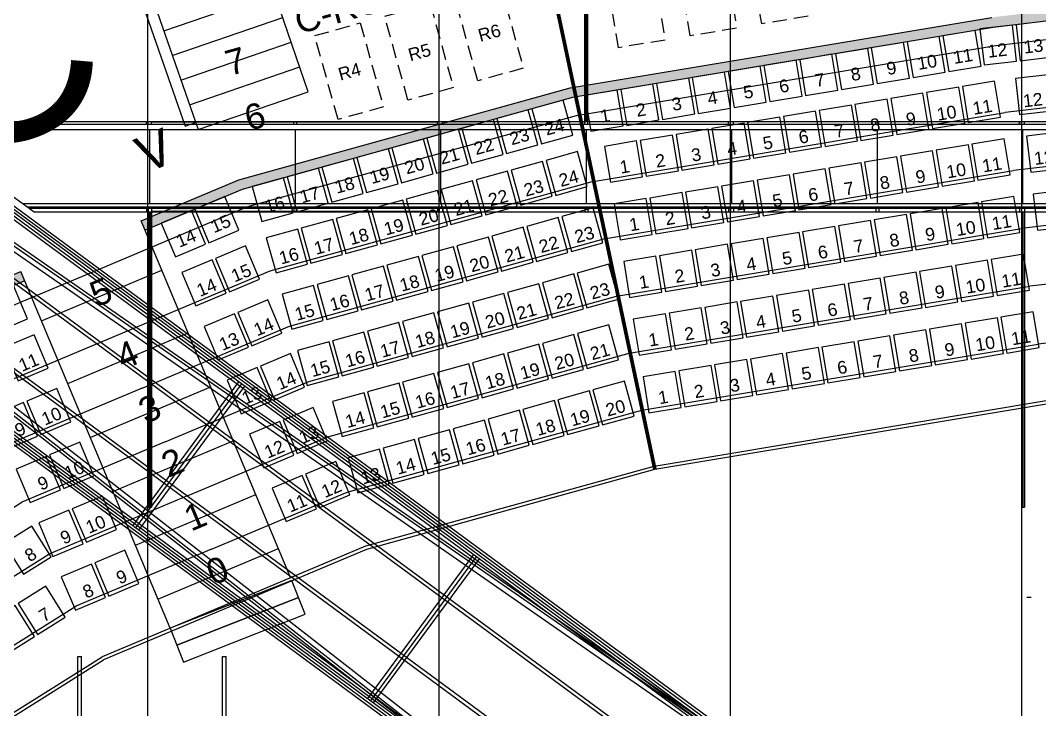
# Model space of a CAD drawing. Header units: millimetres. Extents: x -76108 to 202332, y 27411 to 140378.
# Drawn here: x 90904 to 104948, y 99361 to 108854 of the extents above; entities that cross this region are included whole.
import ezdxf
from ezdxf.enums import TextEntityAlignment as Align

# ---------------------------------------------------------------- set-up
doc = ezdxf.new("R2010")
doc.units = ezdxf.units.MM
doc.header["$LTSCALE"] = 100
doc.linetypes.add('DASHED_2', pattern=[3, 2, -1])
for name, color, linetype in [('A-3311-EA-', 3, 'CONTINUOUS'), ('A-3311-FYLL', 1, 'CONTINUOUS'), ('B-RADER_TELE', 252, 'CONTINUOUS'), ('B-STOLAR_TELE', 3, 'CONTINUOUS'), ('B-STOLNUMMER_TELE', 7, 'CONTINUOUS'), ('BELYS_BRYGGA', 7, 'CONTINUOUS'), ('C-RADER_TELE', 252, 'CONTINUOUS'), ('C-RADNUMMER', 4, 'CONTINUOUS'), ('C-RADNUMMER_TELE', 4, 'CONTINUOUS'), ('C-RULLSTOLSPLATS', 1, 'DASHED_2'), ('C-STOLAR_TELE', 3, 'CONTINUOUS'), ('C-STOLNR RULLSTOLSPLATS', 7, 'CONTINUOUS'), ('C-STOLNUMMER_TELE', 7, 'CONTINUOUS'), ('C-TRAPPA', 254, 'CONTINUOUS'), ('C-TRAPPA_TELE', 254, 'CONTINUOUS'), ('D-RULLSTOLSPLATS', 1, 'DASHED_2'), ('LINFACKVERK', 84, 'CONTINUOUS'), ('LINOR_HÄNG', 40, 'CONTINUOUS'), ('RINK', 5, 'CONTINUOUS'), ('SEKTIONS_NR', 4, 'CONTINUOUS'), ('TRAPPSTEG', 3, 'CONTINUOUS'), ('U-RADER', 252, 'CONTINUOUS')]:
    doc.layers.add(name, color=color, linetype=linetype)
doc.layers.add('SEKTIONER', color=4, linetype='CONTINUOUS', lineweight=70)
doc.styles.add('ARIAL', font='arial.ttf')

# ---------------------------------------------------------------- blocks, each defined once
blk = doc.blocks.new('KAJ')
at = {"layer": 'A-3311-FYLL'}
h = blk.add_hatch(color=256, dxfattribs=at)
h.paths.add_polyline_path([(-26185, 21995), (-26131, 21865), (-24795, 22427), (-20241, 23691), (-20271, 23827), (-24841, 22560)])
h.paths.add_polyline_path([(-12498, 24885), (-12514, 25024), (-14464, 24796), (-20271, 23827), (-20241, 23691), (-14444, 24658)])
h = blk.add_hatch(color=256, dxfattribs=at)
h.paths.add_polyline_path([(-27790, 21168), (-27843, 21296), (-29188, 20732), (-33172, 18236), (-33086, 18125), (-29123, 20607)])
h.paths.add_polyline_path([(-37328, 13855), (-37213, 13775), (-36385, 14971), (-33086, 18125), (-33172, 18236), (-36493, 15063)])
at = {"layer": 'A-3311-EA-'}
for p, q in [((-12498, 24884), (-14444, 24658)), ((-20271, 23827), (-14464, 24796)), ((-14444, 24658), (-20241, 23691)), ((-24841, 22560), (-20271, 23827)), ((-20241, 23691), (-24795, 22427)), ((-26185, 21995), (-24841, 22560)), ((-24795, 22427), (-26131, 21866)), ((-29188, 20732), (-27844, 21297)), ((-27790, 21168), (-29123, 20607))]:
    blk.add_line(p, q, dxfattribs=at)

msp = doc.modelspace()

# ---------------------------------------------------------------- linework, layer by layer
at = {"layer": 'B-RADER_TELE'}
for p, q in [((89745.1, 104484.6), (91892.5, 105387.5)), ((90177.3, 103652), (92262.3, 104528.7)), ((92580.7, 103789.3), (90549.3, 102935.2)), ((92899.1, 103049.9), (90921.4, 102218.4)), ((93217.5, 102310.5), (91293.5, 101501.5)), ((87392.1, 100008), (90921.4, 102218.4)), ((93535.9, 101571.2), (91665.6, 100784.7)), ((87889, 99369.3), (91293.5, 101501.5)), ((93846.3, 100850.1), (92028.4, 100085.7)), ((88385.9, 98730.6), (91665.6, 100784.7)), ((93864.1, 100808.8), (92049.2, 100045.7)), ((88870.4, 98107.9), (92028.4, 100085.7)), ((88898.2, 98072.2), (92049.2, 100045.7))]:
    msp.add_line(p, q, dxfattribs=at)
at = {"layer": 'B-STOLAR_TELE'}
for points in [[(90587.5, 104567.6), (91002.3, 104742), (90808.5, 105202.9), (90393.7, 105028.5)], [(90871.1, 103889.5), (91285.9, 104063.9), (91092.1, 104524.8), (90677.2, 104350.4)], [(91186.1, 103148.7), (91600.9, 103323.1), (91407.1, 103784), (90992.2, 103609.6)], [(90725.1, 102954.9), (91140, 103129.3), (90946.2, 103590.2), (90531.3, 103415.8)], [(91500.8, 102407.7), (91915.6, 102582.2), (91721.8, 103043.1), (91306.9, 102868.6)], [(91039.8, 102213.9), (91454.7, 102388.3), (91260.9, 102849.3), (90846, 102674.8)], [(91812.9, 101665.7), (92227.7, 101840.1), (92033.9, 102301), (91619.1, 102126.6)], [(91352, 101471.9), (91766.8, 101646.3), (91573, 102107.2), (91158.2, 101932.8)], [(90945.4, 101224.6), (91326.8, 101463.4), (91061.4, 101887.2), (90680, 101648.3)], [(92122.5, 100922.6), (92537.4, 101097.1), (92343.6, 101558), (91928.7, 101383.6)], [(91661.6, 100728.8), (92076.5, 100903.3), (91882.6, 101364.2), (91467.8, 101189.7)], [(91139.8, 100396.5), (91521.2, 100635.3), (91255.8, 101059.1), (90874.4, 100820.2)], [(90716.1, 100131.1), (91097.5, 100369.9), (90832.1, 100793.7), (90450.7, 100554.8)]]:
    msp.add_lwpolyline(points, close=True, dxfattribs=at)
at = {"layer": 'BELYS_BRYGGA'}
for p, q in [((98681.5, 107463.6), (98681.5, 110193.9)), ((98692.1, 107463.6), (98692.1, 110193.9)), ((98702.6, 110193.9), (98702.6, 107463.6)), ((98713.2, 107463.6), (98713.2, 110193.9)), ((98723.7, 107463.6), (98723.7, 110193.9)), ((89357.9, 107463.6), (118752.6, 107463.6)), ((89357.9, 107463.6), (91094.6, 106219.4)), ((92642.4, 107424.7), (92642.4, 107463.6)), ((92666.5, 107424.7), (92666.5, 107463.6)), ((92708.7, 107424.7), (92708.7, 107463.6)), ((92708.7, 107458.2), (96652.4, 107458.2)), ((94671.5, 107424.7), (94671.5, 107463.6)), ((94713.7, 107424.7), (94713.7, 107463.6)), ((96652.4, 107424.7), (96652.4, 107463.6)), ((96676.5, 107424.7), (96676.5, 107463.6)), ((96718.7, 107424.7), (96718.7, 107463.6)), ((98681.5, 107424.7), (98681.5, 107463.6)), ((98723.7, 107424.7), (98723.7, 107463.6)), ((100662.4, 107424.7), (100662.4, 107463.6)), ((100686.5, 107424.7), (100686.5, 107463.6)), ((100728.7, 107424.7), (100728.7, 107463.6)), ((102691.5, 107424.7), (102691.5, 107463.6)), ((102733.7, 107424.7), (102733.7, 107463.6)), ((104672.4, 107424.7), (104672.4, 107463.6)), ((104696.5, 107424.7), (104696.5, 107463.6)), ((104738.7, 107424.7), (104738.7, 107463.6)), ((89412.2, 107424.7), (118752.6, 107424.7)), ((89517.5, 107349.3), (118752.6, 107349.3)), ((92687.6, 106333.7), (92687.6, 107349.3)), ((94692.6, 106333.7), (94692.6, 107349.3)), ((96697.6, 106333.7), (96697.6, 107349.3)), ((98702.6, 106333.7), (98702.6, 107349.3)), ((100707.6, 106333.7), (100707.6, 107349.3)), ((102712.6, 106333.7), (102712.6, 107349.3)), ((104717.6, 106333.7), (104717.6, 107349.3)), ((90935, 106333.7), (118752.6, 106333.7)), ((90999.9, 106287.3), (118752.6, 106287.3)), ((91029.7, 106265.9), (118752.6, 106265.9)), ((91094.6, 106219.4), (118752.6, 106219.4)), ((92642.4, 106265.9), (92642.4, 106219.4)), ((92666.5, 106265.9), (92666.5, 106219.4)), ((92666.5, 106219.4), (92666.5, 102149.3)), ((92687.6, 102149.3), (92687.6, 106219.4)), ((92698.2, 106219.4), (92698.2, 102149.3)), ((92708.7, 106265.9), (92708.7, 106219.4)), ((92708.7, 106224.8), (96652.4, 106224.8)), ((92708.7, 106219.4), (92708.7, 102149.3)), ((94671.5, 106265.9), (94671.5, 106219.4)), ((94713.7, 106265.9), (94713.7, 106219.4)), ((96652.4, 106265.9), (96652.4, 106219.4)), ((96676.5, 106265.9), (96676.5, 106219.4)), ((96718.7, 106265.9), (96718.7, 106219.4)), ((98681.5, 106265.9), (98681.5, 106219.4)), ((98723.7, 106265.9), (98723.7, 106219.4)), ((100662.4, 106265.9), (100662.4, 106219.4)), ((100686.5, 106265.9), (100686.5, 106219.4)), ((100728.7, 106265.9), (100728.7, 106219.4)), ((102691.5, 106265.9), (102691.5, 106219.4)), ((102733.7, 106265.9), (102733.7, 106219.4)), ((104672.4, 106265.9), (104672.4, 106219.4)), ((104696.5, 106265.9), (104696.5, 106219.4)), ((104696.5, 106219.4), (104696.5, 102149.3)), ((104707.1, 102149.3), (104707.1, 106219.4)), ((104717.6, 106219.4), (104717.6, 102149.3)), ((104738.7, 106265.9), (104738.7, 106219.4)), ((104738.7, 106219.4), (104738.7, 102149.3)), ((92666.5, 102149.3), (92708.7, 102149.3)), ((104696.5, 102149.3), (104738.7, 102149.3)), ((91697.1, 97777), (91697.1, 100093.7)), ((91697.1, 100093.7), (91745.1, 100093.7)), ((91745.1, 97777), (91745.1, 100093.7)), ((93690.5, 97777), (93690.5, 100093.7)), ((93690.5, 100093.7), (93738.5, 100093.7)), ((93738.5, 97777), (93738.5, 100093.7))]:
    msp.add_line(p, q, dxfattribs=at)
at = {"layer": 'C-RADER_TELE'}
for p, q in [((104343.5, 108510.1), (107177.1, 108841)), ((98565.8, 107546.2), (104343.5, 108510.1)), ((107284.2, 107912.1), (104474.7, 107584.1)), ((98768.3, 106632), (104474.7, 107584.1)), ((94039.9, 106290.5), (98565.8, 107546.2)), ((107376.4, 107112.4), (104587.7, 106786.8)), ((98942.6, 105845), (104587.7, 106786.8)), ((94347.4, 105405.5), (98768.3, 106632)), ((91892.5, 105387.5), (94039.9, 106290.5)), ((107468.6, 106312.7), (104700.7, 105989.5)), ((99116.9, 105057.9), (104700.7, 105989.5)), ((94612.1, 104643.5), (98942.6, 105845)), ((107560.8, 105513), (104813.7, 105192.2)), ((92262.3, 104528.7), (94347.4, 105405.5)), ((94876.7, 103881.5), (99116.9, 105057.9)), ((99291.2, 104270.9), (104813.7, 105192.2)), ((92580.7, 103789.3), (94612.1, 104643.5)), ((107653, 104713.3), (104926.6, 104395)), ((99465.6, 103483.8), (104926.6, 104395)), ((95141.4, 103119.6), (99291.2, 104270.9)), ((92899.1, 103049.9), (94876.7, 103881.5)), ((99635.6, 102716.3), (105036.8, 103617.5)), ((99645.3, 102672.4), (105043.1, 103572.9)), ((95406.1, 102357.6), (99465.6, 103483.8)), ((93217.5, 102310.5), (95141.4, 103119.6)), ((95664.2, 101614.5), (99635.6, 102716.3)), ((95679, 101571.9), (99645.3, 102672.4)), ((93535.9, 101571.2), (95406.1, 102357.6)), ((93846.3, 100850.1), (95664.2, 101614.5)), ((93864.1, 100808.8), (95679, 101571.9))]:
    msp.add_line(p, q, dxfattribs=at)
at = {"layer": 'C-RULLSTOLSPLATS'}
for points in [[(96886.7, 109179.3), (97513.1, 109353.1), (97833.9, 108196.7), (97207.5, 108023)], [(95923.3, 108911.1), (96549.7, 109084.9), (96870.5, 107928.6), (96244.2, 107754.8)], [(94959.5, 108644.6), (95585.9, 108818.4), (95906.7, 107662.1), (95280.3, 107488.3)]]:
    msp.add_lwpolyline(points, close=True, dxfattribs=at)
at = {"layer": 'C-STOLAR_TELE'}
for points in [[(103697.1, 108148.5), (104140.9, 108222.5), (104058.7, 108715.7), (103614.8, 108641.7)], [(104184.5, 108239.9), (104631.4, 108292), (104573.4, 108788.7), (104126.5, 108736.5)], [(104681.1, 108297.8), (105128, 108350), (105070.1, 108846.7), (104623.1, 108794.5)], [(103203.9, 108066.3), (103647.7, 108140.3), (103565.5, 108633.5), (103121.6, 108559.5)], [(102217.5, 107901.9), (102661.3, 107975.8), (102579.1, 108469), (102135.3, 108395)], [(102710.7, 107984.1), (103154.5, 108058), (103072.3, 108551.2), (102628.5, 108477.3)], [(101231.1, 107737.4), (101675, 107811.4), (101592.7, 108304.6), (101148.9, 108230.6)], [(101724.3, 107819.6), (102168.1, 107893.6), (102085.9, 108386.8), (101642.1, 108312.8)], [(100737.9, 107655.2), (101181.8, 107729.2), (101099.5, 108222.4), (100655.7, 108148.4)], [(99751.5, 107490.8), (100195.4, 107564.8), (100113.2, 108058), (99669.3, 107984)], [(100244.7, 107573), (100688.6, 107647), (100606.4, 108140.2), (100162.5, 108066.2)], [(103966, 107448.2), (104409.8, 107522.1), (104327.6, 108015.3), (103883.8, 107941.3)], [(104673.2, 107556.9), (105120.1, 107609.1), (105062.1, 108105.7), (104615.2, 108053.5)], [(98765.1, 107326.4), (99209, 107400.4), (99126.8, 107893.6), (98682.9, 107819.6)], [(99258.3, 107408.6), (99702.2, 107482.6), (99620, 107975.8), (99176.1, 107901.8)], [(103472.8, 107365.9), (103916.7, 107439.9), (103834.4, 107933.1), (103390.6, 107859.1)], [(98084.2, 107152.4), (98517.9, 107272.5), (98384.4, 107754.4), (97950.7, 107634.2)], [(102486.4, 107201.5), (102930.3, 107275.5), (102848.1, 107768.7), (102404.2, 107694.7)], [(102979.6, 107283.7), (103423.5, 107357.7), (103341.2, 107850.9), (102897.4, 107776.9)], [(97602.3, 107018.9), (98036, 107139), (97902.5, 107620.9), (97468.9, 107500.7)], [(101500, 107037.1), (101943.9, 107111.1), (101861.7, 107604.3), (101417.8, 107530.3)], [(101993.2, 107119.3), (102437.1, 107193.3), (102354.9, 107686.5), (101911, 107612.5)], [(97120.5, 106885.4), (97554.2, 107005.5), (97420.7, 107487.4), (96987, 107367.3)], [(101006.8, 106954.9), (101450.7, 107028.9), (101368.5, 107522.1), (100924.6, 107448.1)], [(96638.6, 106751.9), (97072.3, 106872.1), (96938.8, 107353.9), (96505.1, 107233.8)], [(100020.4, 106790.5), (100464.3, 106864.5), (100382.1, 107357.7), (99938.2, 107283.7)], [(100513.6, 106872.7), (100957.5, 106946.7), (100875.3, 107439.9), (100431.4, 107365.9)], [(104825.1, 106764.2), (105272, 106816.4), (105214, 107313), (104767.1, 107260.8)], [(96156.8, 106618.4), (96590.4, 106738.6), (96457, 107220.4), (96023.3, 107100.3)], [(99034, 106626.1), (99477.9, 106700.1), (99395.7, 107193.2), (98951.8, 107119.3)], [(99527.2, 106708.3), (99971.1, 106782.3), (99888.9, 107275.5), (99445, 107201.5)], [(104098.4, 106654.1), (104542.3, 106728.1), (104460.1, 107221.3), (104016.2, 107147.3)], [(95674.9, 106485), (96108.6, 106605.1), (95975.1, 107087), (95541.4, 106966.8)], [(98280.7, 106444.1), (98714.4, 106564.2), (98580.9, 107046.1), (98147.2, 106926)], [(103112.1, 106489.7), (103555.9, 106563.7), (103473.7, 107056.9), (103029.8, 106982.9)], [(103605.3, 106571.9), (104049.1, 106645.9), (103966.9, 107139.1), (103523, 107065.1)], [(95193.1, 106351.5), (95626.7, 106471.6), (95493.3, 106953.5), (95059.6, 106833.3)], [(97798.8, 106310.6), (98232.5, 106430.8), (98099, 106912.6), (97665.4, 106792.5)], [(102125.7, 106325.3), (102569.5, 106399.3), (102487.3, 106892.5), (102043.5, 106818.5)], [(102618.9, 106407.5), (103062.7, 106481.5), (102980.5, 106974.7), (102536.7, 106900.7)], [(94711.2, 106218), (95144.9, 106338.1), (95011.4, 106820), (94577.7, 106699.9)], [(97317, 106177.2), (97750.7, 106297.3), (97617.2, 106779.1), (97183.5, 106659)], [(101632.5, 106243.1), (102076.3, 106317.1), (101994.1, 106810.3), (101550.3, 106736.3)], [(94229.4, 106084.5), (94663, 106204.7), (94529.5, 106686.5), (94095.9, 106566.4)], [(96835.1, 106043.7), (97268.8, 106163.8), (97135.3, 106645.7), (96701.6, 106525.5)], [(100646.1, 106078.7), (101090, 106152.7), (101007.7, 106645.8), (100563.9, 106571.9)], [(101139.3, 106160.9), (101583.2, 106234.9), (101500.9, 106728.1), (101057.1, 106654.1)], [(96353.3, 105910.2), (96786.9, 106030.3), (96653.5, 106512.2), (96219.8, 106392)], [(99659.7, 105914.2), (100103.6, 105988.2), (100021.4, 106481.4), (99577.5, 106407.4)], [(100152.9, 105996.5), (100596.8, 106070.4), (100514.6, 106563.6), (100070.7, 106489.7)], [(104918.4, 105964.6), (105365.4, 106016.8), (105307.4, 106513.4), (104860.4, 106461.2)], [(93500.1, 105792.3), (93914.9, 105966.7), (93721.1, 106427.6), (93306.2, 106253.2)], [(95871.4, 105776.7), (96305.1, 105896.8), (96171.6, 106378.7), (95737.9, 106258.6)], [(99166.5, 105832), (99610.4, 105906), (99528.2, 106399.2), (99084.3, 106325.2)], [(103737.7, 105777.9), (104181.6, 105851.9), (104099.4, 106345.1), (103655.5, 106271.1)], [(104230.9, 105860.1), (104674.8, 105934.1), (104592.6, 106427.3), (104148.7, 106353.3)], [(93039.1, 105598.5), (93454, 105772.9), (93260.2, 106233.8), (92845.3, 106059.4)], [(95389.6, 105643.2), (95823.2, 105763.4), (95689.8, 106245.2), (95256.1, 106125.1)], [(98497.4, 105668.8), (98931.1, 105789), (98797.6, 106270.8), (98363.9, 106150.7)], [(102751.3, 105613.5), (103195.2, 105687.5), (103113, 106180.7), (102669.1, 106106.7)], [(103244.5, 105695.7), (103688.4, 105769.7), (103606.2, 106262.9), (103162.3, 106188.9)], [(94907.7, 105509.7), (95341.4, 105629.9), (95207.9, 106111.7), (94774.2, 105991.6)], [(98015.5, 105535.3), (98449.2, 105655.5), (98315.7, 106137.3), (97882.1, 106017.2)], [(102258.1, 105531.3), (102702, 105605.3), (102619.8, 106098.5), (102175.9, 106024.5)], [(94425.9, 105376.3), (94859.5, 105496.4), (94726, 105978.3), (94292.4, 105858.1)], [(97533.7, 105401.9), (97967.4, 105522), (97833.9, 106003.9), (97400.2, 105883.7)], [(101271.8, 105366.9), (101715.6, 105440.8), (101633.4, 105934), (101189.5, 105860)], [(101764.9, 105449.1), (102208.8, 105523), (102126.6, 106016.2), (101682.7, 105942.3)], [(97051.8, 105268.4), (97485.5, 105388.5), (97352, 105870.4), (96918.4, 105750.2)], [(100285.4, 105202.4), (100729.2, 105276.4), (100647, 105769.6), (100203.2, 105695.6)], [(100778.6, 105284.6), (101222.4, 105358.6), (101140.2, 105851.8), (100696.3, 105777.8)], [(93783.9, 105114.3), (94198.8, 105288.7), (94005, 105749.7), (93590.1, 105575.2)], [(96570, 105134.9), (97003.6, 105255), (96870.2, 105736.9), (96436.5, 105616.8)], [(99792.2, 105120.2), (100236, 105194.2), (100153.8, 105687.4), (99710, 105613.4)], [(104363.4, 105066.1), (104807.3, 105140.1), (104725.1, 105633.3), (104281.2, 105559.3)], [(93323, 104920.5), (93737.9, 105094.9), (93544, 105555.8), (93129.2, 105381.4)], [(96088.1, 105001.4), (96521.8, 105121.6), (96388.3, 105603.4), (95954.6, 105483.3)], [(98711.2, 104892.7), (99144.9, 105012.9), (99011.4, 105494.7), (98577.7, 105374.6)], [(99299, 105038), (99742.8, 105112), (99660.6, 105605.2), (99216.8, 105531.2)], [(103870.2, 104983.9), (104314.1, 105057.9), (104231.9, 105551.1), (103788, 105477.1)], [(95124.4, 104734.5), (95558.1, 104854.6), (95424.6, 105336.4), (94990.9, 105216.3)], [(95606.3, 104867.9), (96039.9, 104988.1), (95906.5, 105469.9), (95472.8, 105349.8)], [(98229.3, 104759.3), (98663, 104879.4), (98529.5, 105361.2), (98095.9, 105241.1)], [(102883.8, 104819.5), (103327.7, 104893.4), (103245.5, 105386.6), (102801.6, 105312.6)], [(103377, 104901.7), (103820.9, 104975.6), (103738.7, 105468.8), (103294.8, 105394.9)], [(94642.6, 104601), (95076.2, 104721.1), (94942.8, 105203), (94509.1, 105082.8)], [(97747.5, 104625.8), (98181.2, 104745.9), (98047.7, 105227.8), (97614, 105107.6)], [(101897.4, 104655), (102341.3, 104729), (102259.1, 105222.2), (101815.2, 105148.2)], [(102390.6, 104737.2), (102834.5, 104811.2), (102752.3, 105304.4), (102308.4, 105230.4)], [(97265.6, 104492.3), (97699.3, 104612.4), (97565.8, 105094.3), (97132.2, 104974.2)], [(100911, 104490.6), (101354.9, 104564.6), (101272.7, 105057.8), (100828.8, 104983.8)], [(101404.2, 104572.8), (101848.1, 104646.8), (101765.9, 105140), (101322, 105066)], [(94092, 104370.6), (94506.8, 104545), (94313, 105005.9), (93898.2, 104831.5)], [(96783.8, 104358.8), (97217.5, 104479), (97084, 104960.8), (96650.3, 104840.7)], [(100417.8, 104408.4), (100861.7, 104482.4), (100779.5, 104975.6), (100335.6, 104901.6)], [(93631, 104176.8), (94045.9, 104351.2), (93852.1, 104812.1), (93437.2, 104637.7)], [(96301.9, 104225.3), (96735.6, 104345.5), (96602.1, 104827.3), (96168.5, 104707.2)], [(99431.4, 104244), (99875.3, 104318), (99793.1, 104811.2), (99349.2, 104737.2)], [(99924.6, 104326.2), (100368.5, 104400.2), (100286.3, 104893.4), (99842.4, 104819.4)], [(104497.7, 104272.4), (104941.6, 104346.3), (104859.4, 104839.5), (104415.5, 104765.6)], [(95820.1, 104091.9), (96253.7, 104212), (96120.3, 104693.8), (95686.6, 104573.7)], [(98712, 104057.5), (99145.7, 104177.7), (99012.2, 104659.5), (98578.6, 104539.4)], [(103511.3, 104107.9), (103955.2, 104181.9), (103873, 104675.1), (103429.1, 104601.1)], [(104004.5, 104190.1), (104448.4, 104264.1), (104366.2, 104757.3), (103922.3, 104683.3)], [(95338.2, 103958.4), (95771.9, 104078.5), (95638.4, 104560.4), (95204.7, 104440.2)], [(98230.2, 103924.1), (98663.9, 104044.2), (98530.4, 104526.1), (98096.7, 104405.9)], [(102524.9, 103943.5), (102968.8, 104017.5), (102886.6, 104510.7), (102442.7, 104436.7)], [(103018.1, 104025.7), (103462, 104099.7), (103379.8, 104592.9), (102935.9, 104518.9)], [(94856.4, 103824.9), (95290, 103945), (95156.6, 104426.9), (94722.9, 104306.7)], [(97748.3, 103790.6), (98182, 103910.7), (98048.5, 104392.6), (97614.9, 104272.4)], [(102031.7, 103861.3), (102475.6, 103935.3), (102393.4, 104428.5), (101949.5, 104354.5)], [(94406, 103629.3), (94820.8, 103803.8), (94627, 104264.7), (94212.2, 104090.2)], [(97266.5, 103657.1), (97700.1, 103777.2), (97566.7, 104259.1), (97133, 104139)], [(101045.3, 103696.9), (101489.2, 103770.9), (101407, 104264.1), (100963.1, 104190.1)], [(101538.5, 103779.1), (101982.4, 103853.1), (101900.2, 104346.3), (101456.3, 104272.3)], [(96784.6, 103523.6), (97218.3, 103643.8), (97084.8, 104125.6), (96651.1, 104005.5)], [(100058.9, 103532.5), (100502.8, 103606.5), (100420.6, 104099.7), (99976.7, 104025.7)], [(100552.1, 103614.7), (100996, 103688.7), (100913.8, 104181.9), (100469.9, 104107.9)], [(93945.1, 103435.5), (94359.9, 103610), (94166.1, 104070.9), (93751.3, 103896.4)], [(96302.8, 103390.1), (96736.4, 103510.3), (96603, 103992.1), (96169.3, 103872)], [(99565.7, 103450.3), (100009.6, 103524.3), (99927.4, 104017.5), (99483.5, 103943.5)], [(95820.9, 103256.7), (96254.6, 103376.8), (96121.1, 103858.6), (95687.4, 103738.5)], [(98926.4, 103281.6), (99360.1, 103401.8), (99226.6, 103883.6), (98792.9, 103763.5)], [(95339.1, 103123.2), (95772.7, 103243.3), (95639.3, 103725.2), (95205.6, 103605)], [(98444.6, 103148.2), (98878.2, 103268.3), (98744.8, 103750.1), (98311.1, 103630)], [(94717, 102886.8), (95131.8, 103061.3), (94938, 103522.2), (94523.2, 103347.8)], [(97962.7, 103014.7), (98396.4, 103134.8), (98262.9, 103616.7), (97829.2, 103496.5)], [(97480.9, 102881.2), (97914.5, 103001.3), (97781.1, 103483.2), (97347.4, 103363)], [(94256.1, 102693), (94670.9, 102867.5), (94477.1, 103328.4), (94062.3, 103153.9)], [(96999, 102747.7), (97432.7, 102867.8), (97299.2, 103349.7), (96865.5, 103229.6)], [(96517.2, 102614.2), (96950.8, 102734.4), (96817.3, 103216.2), (96383.7, 103096.1)], [(95553.5, 102347.3), (95987.1, 102467.4), (95853.6, 102949.3), (95420, 102829.1)], [(96035.3, 102480.8), (96469, 102600.9), (96335.5, 103082.7), (95901.8, 102962.6)], [(95028, 102144.4), (95442.9, 102318.8), (95249.1, 102779.7), (94834.2, 102605.3)], [(94567.1, 101950.6), (94982, 102125), (94788.1, 102585.9), (94373.3, 102411.5)]]:
    msp.add_lwpolyline(points, close=True, dxfattribs=at)
at = {"layer": 'C-TRAPPA'}
for p, q in [((94869.8, 107872.1), (94273.2, 109610.8)), ((92716.4, 109178.9), (93351.4, 107351.1)), ((92573.2, 109118.6), (93172, 107395.2)), ((92997, 108371.3), (94519.3, 108893.6)), ((93233.3, 107691.2), (94753, 108212.6)), ((93351.4, 107351.1), (94869.8, 107872.1)), ((93172, 107395.2), (93318.6, 107445.6))]:
    msp.add_line(p, q, dxfattribs=at)
for points in [[(92878.8, 108711.3), (94402.5, 109234.2), (94273.2, 109610.8)], [(93115.1, 108031.2), (94636.2, 108553.1)]]:
    msp.add_lwpolyline(points, dxfattribs=at)
at = {"layer": 'C-TRAPPA_TELE'}
for p, q in [((94627.1, 101178.4), (92567.8, 106094.8)), ((92967.8, 100480.7), (90908.6, 105396.9))]:
    msp.add_line(p, q, dxfattribs=at)
for points in [[(91194.6, 104714.3), (92853.8, 105412.1)], [(91555.8, 103851.9), (93215, 104549.7)], [(91866.8, 103109.4), (93526, 103807.2)], [(92177.8, 102366.9), (93837, 103064.7)], [(92488.8, 101624.4), (94148, 102322.2)], [(92799.8, 100881.9), (94459, 101579.7)]]:
    msp.add_lwpolyline(points, dxfattribs=at)
at = {"layer": 'D-RULLSTOLSPLATS'}
for points in [[(100921, 109989.6), (101562.1, 110096.6), (101759.6, 108913), (101118.4, 108806)], [(99934.7, 109824.2), (100575.9, 109931.2), (100773.4, 108747.6), (100132.2, 108640.6)], [(98948.2, 109660.5), (99589.4, 109767.5), (99786.9, 108583.8), (99145.7, 108476.9)]]:
    msp.add_lwpolyline(points, close=True, dxfattribs=at)
at = {"layer": 'LINFACKVERK'}
for p, q in [((161720.6, 54051.1), (77265.8, 116162.9)), ((161742.6, 54081), (77287.8, 116192.8)), ((161764.6, 54110.9), (77309.8, 116222.7)), ((161676.6, 53991.3), (77221.8, 116103.1)), ((161698.6, 54021.2), (77243.8, 116133)), ((76760.6, 115475.9), (100292.1, 99182.3)), ((76790.2, 115516.2), (100314.1, 99212.2)), ((99854.8, 98587.6), (76806.5, 115538.4)), ((99884.4, 98627.9), (76836.1, 115578.6)), ((76730.9, 115435.6), (100248.1, 99122.5)), ((76238.3, 114765.7), (98810.9, 97168.3)), ((99292.2, 97822.7), (76244, 114773.5)), ((76267.9, 114806), (98832.9, 97198.2)), ((76297.5, 114846.3), (98876.9, 97258)), ((99262.6, 97782.5), (76214.3, 114733.2)), ((160283.4, 52096.9), (75828.6, 114208.7)), ((160195.4, 51977.3), (75740.7, 114089.1)), ((160217.4, 52007.2), (75762.7, 114119)), ((160239.4, 52037.1), (75784.6, 114148.9)), ((160261.4, 52067), (75806.6, 114178.8)), ((93909, 103876.7), (92449.8, 101892.6)), ((93949.2, 103847.1), (92490, 101863)), ((93989.5, 103817.5), (92530.3, 101833.4)), ((97145.4, 101496.5), (95686.2, 99512.4)), ((97185.7, 101466.9), (95726.5, 99482.8)), ((97226, 101437.2), (95766.8, 99453.2))]:
    msp.add_line(p, q, dxfattribs=at)
at = {"layer": 'LINOR_HÄNG'}
for p, q in [((104700.1, 135765.9), (104700.1, 32434.1)), ((100685.1, 134557.3), (100685.1, 33642.7)), ((96670.1, 132723), (96670.1, 35477)), ((92655.1, 130730.1), (92655.1, 37469.9))]:
    msp.add_line(p, q, dxfattribs=at)
at = {"layer": 'RINK'}
msp.add_line((104831.1, 100904.7), (104771.1, 100904.7), dxfattribs=at)
at = {"layer": 'SEKTIONER'}
msp.add_line((99645.3, 102672.4), (93972.4, 129452.6), dxfattribs=at)
at = {"layer": 'TRAPPSTEG'}
for points in [[(93059.4, 100248.1), (94734.4, 100907.1), (94642.9, 101139.7), (92967.8, 100480.7)], [(93150.9, 100015.5), (94825.9, 100674.4), (94734.4, 100907.1), (93059.4, 100248.1)]]:
    msp.add_lwpolyline(points, close=True, dxfattribs=at)

# ---------------------------------------------------------------- block references
at = {"layer": 'U-RADER'}
msp.add_blockref('KAJ', (118752.6, 84100), dxfattribs=at)

# ---------------------------------------------------------------- texts
at = {"layer": 'B-STOLNUMMER_TELE', "style": 'ARIAL'}
for s, rotation, p in [('11', 22.80598, (90926.2, 104011.6)), ('10', 22.80598, (91241.2, 103270.8)), ('9', 22.80598, (90872.7, 103115.8)), ('10', 22.80598, (91555.9, 102529.8)), ('9', 22.80598, (91187.4, 102374.9)), ('10', 22.80598, (91850.2, 101781)), ('9', 22.80598, (91499.6, 101632.9)), ('8', 32.05914, (91032.9, 101386.9)), ('9', 22.80598, (92270.1, 101083.6)), ('8', 22.80598, (91809.2, 100889.8)), ('7', 32.05914, (91227.3, 100558.8))]:
    msp.add_text(s, height=175, rotation=rotation, dxfattribs=at).set_placement(p)
at = {"layer": 'C-RADNUMMER', "style": 'ARIAL'}
for s, p in [('7', (93785.7, 108086.5)), ('6', (94049.8, 107329.1))]:
    msp.add_text(s, height=350, rotation=15.51581, dxfattribs=at).set_placement(p)
at = {"layer": 'C-RADNUMMER_TELE', "style": 'ARIAL'}
for s, p in [('5', (91955.1, 104898.3)), ('4', (92317.6, 104036.4)), ('3', (92627.3, 103293.4)), ('2', (92941.7, 102552.3)), ('1', (93253.8, 101810.3)), ('0', (93560.3, 101065.9))]:
    msp.add_text(s, height=350, rotation=22.80917, dxfattribs=at).set_placement(p)
at = {"layer": 'C-STOLNR RULLSTOLSPLATS', "style": 'ARIAL'}
for s, p in [('R6', (97403.8, 108548.8)), ('R5', (96440.5, 108280.7)), ('R4', (95476.6, 108014.1))]:
    msp.add_text(s, height=175, rotation=15.50621, dxfattribs=at).set_placement(p, align=Align.BOTTOM_CENTER)
at = {"layer": 'C-STOLNUMMER_TELE', "style": 'ARIAL'}
for s, rotation, p in [('13', 6.65999, (104737.2, 108396.2)), ('11', 9.46342, (103771.3, 108253.3)), ('12', 6.65999, (104240.5, 108338.2)), ('9', 9.46342, (102853.8, 108100.4)), ('10', 9.46342, (103278.1, 108171.1)), ('8', 9.46342, (102360.6, 108018.1)), ('6', 9.46342, (101374.2, 107853.7)), ('7', 9.46342, (101867.4, 107935.9)), ('4', 9.46342, (100387.8, 107689.3)), ('5', 9.46342, (100881, 107771.5)), ('3', 9.46342, (99894.7, 107607.1)), ('11', 9.46342, (104040.2, 107552.9)), ('12', 6.65999, (104729.2, 107655.3)), ('1', 9.46342, (98908.3, 107442.7)), ('2', 9.46342, (99401.5, 107524.9)), ('9', 9.46342, (103122.7, 107400)), ('10', 9.46342, (103547, 107470.7)), ('24', 15.48362, (98154.5, 107266.4)), ('8', 9.46342, (102629.5, 107317.8)), ('23', 15.48362, (97672.6, 107133)), ('6', 9.46342, (101643.2, 107153.4)), ('7', 9.46342, (102136.4, 107235.6)), ('22', 15.48362, (97182.8, 106997.7)), ('4', 9.46342, (100656.8, 106989)), ('5', 9.46342, (101150, 107071.2)), ('21', 15.48362, (96708.9, 106866)), ('3', 9.46342, (100163.6, 106906.8)), ('12', 6.65999, (104881.1, 106862.5)), ('20', 15.48362, (96227.1, 106732.5)), ('1', 9.46342, (99177.2, 106742.4)), ('2', 9.46342, (99670.4, 106824.6)), ('10', 9.46342, (103679.5, 106676.7)), ('11', 9.46342, (104172.6, 106758.9)), ('19', 15.48362, (95745.2, 106599)), ('24', 15.48362, (98351, 106558.2)), ('9', 9.46342, (103255.2, 106606)), ('18', 15.48362, (95263.4, 106465.6)), ('23', 15.48362, (97869.1, 106424.7)), ('7', 9.46342, (102268.8, 106441.6)), ('8', 9.46342, (102762, 106523.8)), ('17', 15.48362, (94781.5, 106332.1)), ('22', 15.48362, (97379.3, 106289.5)), ('5', 9.46342, (101282.4, 106277.2)), ('6', 9.46342, (101775.6, 106359.4)), ('16', 15.48362, (94299.6, 106198.6)), ('21', 15.48362, (96905.4, 106157.7)), ('4', 9.46342, (100789.2, 106195)), ('15', 22.80598, (93570.9, 105921)), ('20', 15.48362, (96423.6, 106024.3)), ('2', 9.46342, (99802.9, 106030.5)), ('3', 9.46342, (100296, 106112.7)), ('19', 15.48362, (95941.7, 105890.8)), ('1', 9.46342, (99309.7, 105948.3)), ('10', 9.46342, (103811.9, 105882.7)), ('11', 9.46342, (104305.1, 105964.9)), ('14', 22.80598, (93094.3, 105720.6)), ('18', 15.48362, (95459.9, 105757.3)), ('23', 15.48362, (98567.7, 105782.9)), ('8', 9.46342, (102894.5, 105729.8)), ('9', 9.46342, (103387.7, 105812)), ('17', 15.48362, (94978, 105623.8)), ('22', 15.48362, (98077.9, 105647.7)), ('6', 9.46342, (101908.1, 105565.4)), ('7', 9.46342, (102401.3, 105647.6)), ('16', 15.48362, (94496.1, 105490.3)), ('21', 15.48362, (97604, 105515.9)), ('5', 9.46342, (101414.9, 105483.1)), ('15', 22.80598, (93854.7, 105243)), ('19', 15.48362, (96640.3, 105249)), ('20', 15.48362, (97122.1, 105382.5)), ('3', 9.46342, (100428.5, 105318.7)), ('4', 9.46342, (100921.7, 105400.9)), ('18', 15.48362, (96158.4, 105115.5)), ('1', 9.46342, (99442.1, 105154.3)), ('2', 9.46342, (99935.3, 105236.5)), ('11', 9.46342, (104437.5, 105170.9)), ('14', 22.80598, (93378.2, 105042.6)), ('17', 15.48362, (95676.6, 104982)), ('23', 15.48362, (98781.5, 105006.8)), ('9', 9.46342, (103520.2, 105018)), ('10', 9.46342, (103944.4, 105088.7)), ('16', 15.48362, (95194.7, 104848.5)), ('22', 15.48362, (98291.7, 104871.6)), ('8', 9.46342, (103027, 104935.7)), ('15', 15.48362, (94712.8, 104715.1)), ('21', 15.48362, (97770.5, 104726.7)), ('6', 9.46342, (102040.6, 104771.3)), ('7', 9.46342, (102533.8, 104853.5)), ('20', 15.48362, (97335.9, 104606.4)), ('4', 9.46342, (101054.2, 104606.9)), ('5', 9.46342, (101547.4, 104689.1)), ('14', 22.80598, (94164.8, 104500.1)), ('19', 15.48362, (96854.1, 104472.9)), ('3', 9.46342, (100561, 104524.7)), ('13', 22.80598, (93688.2, 104299.7)), ('18', 15.48362, (96372.2, 104339.4)), ('1', 9.46342, (99574.6, 104360.3)), ('2', 9.46342, (100067.8, 104442.5)), ('10', 9.46342, (104078.7, 104294.9)), ('11', 9.46342, (104571.9, 104377.2)), ('17', 15.48362, (95890.4, 104205.9)), ('21', 15.48362, (98782.3, 104171.6)), ('9', 9.46342, (103654.5, 104224.2)), ('16', 15.48362, (95408.5, 104072.4)), ('20', 15.48362, (98292.5, 104036.4)), ('7', 9.46342, (102668.1, 104059.8)), ('8', 9.46342, (103161.3, 104142)), ('15', 15.48362, (94926.7, 103939)), ('19', 15.48362, (97818.6, 103904.7)), ('5', 9.46342, (101681.7, 103895.4)), ('6', 9.46342, (102174.9, 103977.6)), ('14', 22.80598, (94476.8, 103758)), ('18', 15.48362, (97336.8, 103771.2)), ('4', 9.46342, (101188.5, 103813.2)), ('13', 22.80598, (94000.2, 103557.6)), ('17', 15.48362, (96854.9, 103637.7)), ('2', 9.46342, (100202.1, 103648.8)), ('3', 9.46342, (100695.3, 103731)), ('16', 15.48362, (96373.1, 103504.2)), ('1', 9.46342, (99708.9, 103566.6)), ('15', 15.48362, (95891.2, 103370.7)), ('20', 15.48362, (98996.7, 103395.7)), ('14', 15.48362, (95409.4, 103237.3)), ('19', 15.48362, (98506.9, 103260.5)), ('13', 22.80598, (94787.8, 103015.5)), ('17', 15.48362, (97551.2, 102995.3)), ('18', 15.48362, (98033, 103128.8)), ('16', 15.48362, (97069.3, 102861.8)), ('12', 22.80598, (94311.3, 102815.1)), ('15', 15.48362, (96587.4, 102728.3)), ('14', 15.48362, (96105.6, 102594.8)), ('13', 15.48362, (95623.7, 102461.3)), ('12', 22.80598, (95098.8, 102273)), ('11', 22.80598, (94622.3, 102072.7))]:
    msp.add_text(s, height=175, rotation=rotation, dxfattribs=at).set_placement(p)
at = {"layer": 'SEKTIONS_NR', "style": 'ARIAL'}
for s, height, p in [('C', 2500, (89941.5, 106781.6)), ('V', 500, (92633.9, 106742))]:
    msp.add_text(s, height=height, rotation=22.80917, dxfattribs=at).set_placement(p)
msp.add_text('C-RULLSTOL', height=350, rotation=15.64, dxfattribs=at).set_placement((96207, 109072.3), align=Align.CENTER)

doc.saveas('drawing.dxf')
